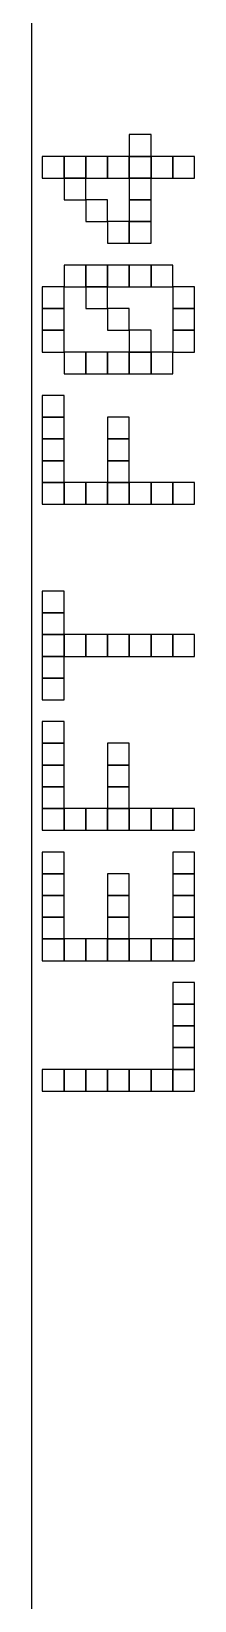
# Model space of a CAD drawing. Extents: x 0 to 150, y 0 to 150.
# Drawn here: x 0 to 3, y 33.62 to 62.5 of the extents above; entities that cross this region are included whole.
import ezdxf

# ---------------------------------------------------------------- set-up
doc = ezdxf.new("R2010")
doc.units = 0
doc.layers.add('BOARD_TEXT', color=2, linetype='CONTINUOUS')
doc.layers.add('CUT', color=1, linetype='CONTINUOUS')

msp = doc.modelspace()

# ---------------------------------------------------------------- linework, layer by layer
at = {"layer": 'BOARD_TEXT'}
for p, q in [((2.2, 60.6), (1.8, 60.6)), ((1.8, 60.6), (1.8, 60.2)), ((2.2, 60.2), (2.2, 60.6)), ((0.6, 60.2), (0.2, 60.2)), ((0.2, 60.2), (0.2, 59.8)), ((0.6, 59.8), (0.6, 60.2)), ((1, 60.2), (0.6, 60.2)), ((0.6, 60.2), (0.6, 59.8)), ((1, 59.8), (1, 60.2)), ((1.4, 60.2), (1, 60.2)), ((1, 60.2), (1, 59.8)), ((1.4, 59.8), (1.4, 60.2)), ((1.8, 60.2), (1.4, 60.2)), ((1.4, 60.2), (1.4, 59.8)), ((1.8, 59.8), (1.8, 60.2)), ((2.2, 60.2), (1.8, 60.2)), ((1.8, 60.2), (1.8, 59.8)), ((1.8, 60.2), (2.2, 60.2)), ((2.2, 59.8), (2.2, 60.2)), ((2.6, 60.2), (2.2, 60.2)), ((2.2, 60.2), (2.2, 59.8)), ((2.6, 59.8), (2.6, 60.2)), ((3, 60.2), (2.6, 60.2)), ((2.6, 60.2), (2.6, 59.8)), ((3, 59.8), (3, 60.2)), ((0.2, 59.8), (0.6, 59.8)), ((1, 59.8), (0.6, 59.8)), ((0.6, 59.8), (0.6, 59.4)), ((0.6, 59.8), (1, 59.8)), ((1, 59.4), (1, 59.8)), ((1, 59.8), (1.4, 59.8)), ((1.4, 59.8), (1.8, 59.8)), ((2.2, 59.8), (1.8, 59.8)), ((1.8, 59.8), (1.8, 59.4)), ((1.8, 59.8), (2.2, 59.8)), ((2.2, 59.4), (2.2, 59.8)), ((2.2, 59.8), (2.6, 59.8)), ((2.6, 59.8), (3, 59.8)), ((0.6, 59.4), (1, 59.4)), ((1.4, 59.4), (1, 59.4)), ((1, 59.4), (1, 59)), ((1.4, 59), (1.4, 59.4)), ((2.2, 59.4), (1.8, 59.4)), ((1.8, 59.4), (1.8, 59)), ((1.8, 59.4), (2.2, 59.4)), ((2.2, 59), (2.2, 59.4)), ((1, 59), (1.4, 59)), ((1.8, 59), (1.4, 59)), ((1.4, 59), (1.4, 58.6)), ((1.8, 58.6), (1.8, 59)), ((2.2, 59), (1.8, 59)), ((1.8, 59), (1.8, 58.6)), ((1.8, 59), (2.2, 59)), ((2.2, 58.6), (2.2, 59)), ((1.4, 58.6), (1.8, 58.6)), ((1.8, 58.6), (2.2, 58.6)), ((1, 58.2), (0.6, 58.2)), ((0.6, 58.2), (0.6, 57.8)), ((1, 57.8), (1, 58.2)), ((1.4, 58.2), (1, 58.2)), ((1, 58.2), (1, 57.8)), ((1.4, 57.8), (1.4, 58.2)), ((1.8, 58.2), (1.4, 58.2)), ((1.4, 58.2), (1.4, 57.8)), ((1.8, 57.8), (1.8, 58.2)), ((2.2, 58.2), (1.8, 58.2)), ((1.8, 58.2), (1.8, 57.8)), ((2.2, 57.8), (2.2, 58.2)), ((2.6, 58.2), (2.2, 58.2)), ((2.2, 58.2), (2.2, 57.8)), ((2.6, 57.8), (2.6, 58.2)), ((0.6, 57.8), (0.2, 57.8)), ((0.2, 57.8), (0.2, 57.4)), ((0.6, 57.4), (0.6, 57.8)), ((0.6, 57.8), (1, 57.8)), ((1.4, 57.8), (1, 57.8)), ((1, 57.8), (1, 57.4)), ((1, 57.8), (1.4, 57.8)), ((1.4, 57.4), (1.4, 57.8)), ((1.4, 57.8), (1.8, 57.8)), ((1.8, 57.8), (2.2, 57.8)), ((2.2, 57.8), (2.6, 57.8)), ((3, 57.8), (2.6, 57.8)), ((2.6, 57.8), (2.6, 57.4)), ((3, 57.4), (3, 57.8)), ((0.6, 57.4), (0.2, 57.4)), ((0.2, 57.4), (0.2, 57)), ((0.2, 57.4), (0.6, 57.4)), ((0.6, 57), (0.6, 57.4)), ((1, 57.4), (1.4, 57.4)), ((1.8, 57.4), (1.4, 57.4)), ((1.4, 57.4), (1.4, 57)), ((1.8, 57), (1.8, 57.4)), ((3, 57.4), (2.6, 57.4)), ((2.6, 57.4), (2.6, 57)), ((2.6, 57.4), (3, 57.4)), ((3, 57), (3, 57.4)), ((0.6, 57), (0.2, 57)), ((0.2, 57), (0.2, 56.6)), ((0.2, 57), (0.6, 57)), ((0.6, 56.6), (0.6, 57)), ((1.4, 57), (1.8, 57)), ((2.2, 57), (1.8, 57)), ((1.8, 57), (1.8, 56.6)), ((2.2, 56.6), (2.2, 57)), ((3, 57), (2.6, 57)), ((2.6, 57), (2.6, 56.6)), ((2.6, 57), (3, 57)), ((3, 56.6), (3, 57)), ((0.2, 56.6), (0.6, 56.6)), ((1, 56.6), (0.6, 56.6)), ((0.6, 56.6), (0.6, 56.2)), ((1, 56.2), (1, 56.6)), ((1.4, 56.6), (1, 56.6)), ((1, 56.6), (1, 56.2)), ((1.4, 56.2), (1.4, 56.6)), ((1.8, 56.6), (1.4, 56.6)), ((1.4, 56.6), (1.4, 56.2)), ((1.8, 56.2), (1.8, 56.6)), ((2.2, 56.6), (1.8, 56.6)), ((1.8, 56.6), (1.8, 56.2)), ((1.8, 56.6), (2.2, 56.6)), ((2.2, 56.2), (2.2, 56.6)), ((2.6, 56.6), (2.2, 56.6)), ((2.2, 56.6), (2.2, 56.2)), ((2.6, 56.2), (2.6, 56.6)), ((2.6, 56.6), (3, 56.6)), ((0.6, 56.2), (1, 56.2)), ((1, 56.2), (1.4, 56.2)), ((1.4, 56.2), (1.8, 56.2)), ((1.8, 56.2), (2.2, 56.2)), ((2.2, 56.2), (2.6, 56.2)), ((0.6, 55.8), (0.2, 55.8)), ((0.2, 55.8), (0.2, 55.4)), ((0.6, 55.4), (0.6, 55.8)), ((0.6, 55.4), (0.2, 55.4)), ((0.2, 55.4), (0.2, 55)), ((0.2, 55.4), (0.6, 55.4)), ((0.6, 55), (0.6, 55.4)), ((1.8, 55.4), (1.4, 55.4)), ((1.4, 55.4), (1.4, 55)), ((1.8, 55), (1.8, 55.4)), ((0.6, 55), (0.2, 55)), ((0.2, 55), (0.2, 54.6)), ((0.2, 55), (0.6, 55)), ((0.6, 54.6), (0.6, 55)), ((1.8, 55), (1.4, 55)), ((1.4, 55), (1.4, 54.6)), ((1.4, 55), (1.8, 55)), ((1.8, 54.6), (1.8, 55)), ((0.6, 54.6), (0.2, 54.6)), ((0.2, 54.6), (0.2, 54.2)), ((0.2, 54.6), (0.6, 54.6)), ((0.6, 54.2), (0.6, 54.6)), ((1.8, 54.6), (1.4, 54.6)), ((1.4, 54.6), (1.4, 54.2)), ((1.4, 54.6), (1.8, 54.6)), ((1.8, 54.2), (1.8, 54.6)), ((0.6, 54.2), (0.2, 54.2)), ((0.2, 54.2), (0.2, 53.8)), ((0.2, 54.2), (0.6, 54.2)), ((0.6, 53.8), (0.6, 54.2)), ((1, 54.2), (0.6, 54.2)), ((0.6, 54.2), (0.6, 53.8)), ((1, 53.8), (1, 54.2)), ((1.4, 54.2), (1, 54.2)), ((1, 54.2), (1, 53.8)), ((1.4, 53.8), (1.4, 54.2)), ((1.8, 54.2), (1.4, 54.2)), ((1.4, 54.2), (1.4, 53.8)), ((1.4, 54.2), (1.8, 54.2)), ((1.8, 53.8), (1.8, 54.2)), ((2.2, 54.2), (1.8, 54.2)), ((1.8, 54.2), (1.8, 53.8)), ((2.2, 53.8), (2.2, 54.2)), ((2.6, 54.2), (2.2, 54.2)), ((2.2, 54.2), (2.2, 53.8)), ((2.6, 53.8), (2.6, 54.2)), ((3, 54.2), (2.6, 54.2)), ((2.6, 54.2), (2.6, 53.8)), ((3, 53.8), (3, 54.2)), ((0.2, 53.8), (0.6, 53.8)), ((0.6, 53.8), (1, 53.8)), ((1, 53.8), (1.4, 53.8)), ((1.4, 53.8), (1.8, 53.8)), ((1.8, 53.8), (2.2, 53.8)), ((2.2, 53.8), (2.6, 53.8)), ((2.6, 53.8), (3, 53.8)), ((0.6, 52.2), (0.2, 52.2)), ((0.2, 52.2), (0.2, 51.8)), ((0.6, 51.8), (0.6, 52.2)), ((0.6, 51.8), (0.2, 51.8)), ((0.2, 51.8), (0.2, 51.4)), ((0.2, 51.8), (0.6, 51.8)), ((0.6, 51.4), (0.6, 51.8)), ((0.6, 51.4), (0.2, 51.4)), ((0.2, 51.4), (0.2, 51)), ((0.2, 51.4), (0.6, 51.4)), ((0.6, 51), (0.6, 51.4)), ((1, 51.4), (0.6, 51.4)), ((0.6, 51.4), (0.6, 51)), ((1, 51), (1, 51.4)), ((1.4, 51.4), (1, 51.4)), ((1, 51.4), (1, 51)), ((1.4, 51), (1.4, 51.4)), ((1.8, 51.4), (1.4, 51.4)), ((1.4, 51.4), (1.4, 51)), ((1.8, 51), (1.8, 51.4)), ((2.2, 51.4), (1.8, 51.4)), ((1.8, 51.4), (1.8, 51)), ((2.2, 51), (2.2, 51.4)), ((2.6, 51.4), (2.2, 51.4)), ((2.2, 51.4), (2.2, 51)), ((2.6, 51), (2.6, 51.4)), ((3, 51.4), (2.6, 51.4)), ((2.6, 51.4), (2.6, 51)), ((3, 51), (3, 51.4)), ((0.6, 51), (0.2, 51)), ((0.2, 51), (0.2, 50.6)), ((0.2, 51), (0.6, 51)), ((0.6, 50.6), (0.6, 51)), ((0.6, 51), (1, 51)), ((1, 51), (1.4, 51)), ((1.4, 51), (1.8, 51)), ((1.8, 51), (2.2, 51)), ((2.2, 51), (2.6, 51)), ((2.6, 51), (3, 51)), ((0.6, 50.6), (0.2, 50.6)), ((0.2, 50.6), (0.2, 50.2)), ((0.2, 50.6), (0.6, 50.6)), ((0.6, 50.2), (0.6, 50.6)), ((0.2, 50.2), (0.6, 50.2)), ((0.6, 49.8), (0.2, 49.8)), ((0.2, 49.8), (0.2, 49.4)), ((0.6, 49.4), (0.6, 49.8)), ((0.6, 49.4), (0.2, 49.4)), ((0.2, 49.4), (0.2, 49)), ((0.2, 49.4), (0.6, 49.4)), ((0.6, 49), (0.6, 49.4)), ((1.8, 49.4), (1.4, 49.4)), ((1.4, 49.4), (1.4, 49)), ((1.8, 49), (1.8, 49.4)), ((0.6, 49), (0.2, 49)), ((0.2, 49), (0.2, 48.6)), ((0.2, 49), (0.6, 49)), ((0.6, 48.6), (0.6, 49)), ((1.8, 49), (1.4, 49)), ((1.4, 49), (1.4, 48.6)), ((1.4, 49), (1.8, 49)), ((1.8, 48.6), (1.8, 49)), ((0.6, 48.6), (0.2, 48.6)), ((0.2, 48.6), (0.2, 48.2)), ((0.2, 48.6), (0.6, 48.6)), ((0.6, 48.2), (0.6, 48.6)), ((1.8, 48.6), (1.4, 48.6)), ((1.4, 48.6), (1.4, 48.2)), ((1.4, 48.6), (1.8, 48.6)), ((1.8, 48.2), (1.8, 48.6)), ((0.6, 48.2), (0.2, 48.2)), ((0.2, 48.2), (0.2, 47.8)), ((0.2, 48.2), (0.6, 48.2)), ((0.6, 47.8), (0.6, 48.2)), ((1, 48.2), (0.6, 48.2)), ((0.6, 48.2), (0.6, 47.8)), ((1, 47.8), (1, 48.2)), ((1.4, 48.2), (1, 48.2)), ((1, 48.2), (1, 47.8)), ((1.4, 47.8), (1.4, 48.2)), ((1.8, 48.2), (1.4, 48.2)), ((1.4, 48.2), (1.4, 47.8)), ((1.4, 48.2), (1.8, 48.2)), ((1.8, 47.8), (1.8, 48.2)), ((2.2, 48.2), (1.8, 48.2)), ((1.8, 48.2), (1.8, 47.8)), ((2.2, 47.8), (2.2, 48.2)), ((2.6, 48.2), (2.2, 48.2)), ((2.2, 48.2), (2.2, 47.8)), ((2.6, 47.8), (2.6, 48.2)), ((3, 48.2), (2.6, 48.2)), ((2.6, 48.2), (2.6, 47.8)), ((3, 47.8), (3, 48.2)), ((0.2, 47.8), (0.6, 47.8)), ((0.6, 47.8), (1, 47.8)), ((1, 47.8), (1.4, 47.8)), ((1.4, 47.8), (1.8, 47.8)), ((1.8, 47.8), (2.2, 47.8)), ((2.2, 47.8), (2.6, 47.8)), ((2.6, 47.8), (3, 47.8)), ((0.6, 47.4), (0.2, 47.4)), ((0.2, 47.4), (0.2, 47)), ((0.6, 47), (0.6, 47.4)), ((3, 47.4), (2.6, 47.4)), ((2.6, 47.4), (2.6, 47)), ((3, 47), (3, 47.4)), ((0.6, 47), (0.2, 47)), ((0.2, 47), (0.2, 46.6)), ((0.2, 47), (0.6, 47)), ((0.6, 46.6), (0.6, 47)), ((1.8, 47), (1.4, 47)), ((1.4, 47), (1.4, 46.6)), ((1.8, 46.6), (1.8, 47)), ((3, 47), (2.6, 47)), ((2.6, 47), (2.6, 46.6)), ((2.6, 47), (3, 47)), ((3, 46.6), (3, 47)), ((0.6, 46.6), (0.2, 46.6)), ((0.2, 46.6), (0.2, 46.2)), ((0.2, 46.6), (0.6, 46.6)), ((0.6, 46.2), (0.6, 46.6)), ((1.8, 46.6), (1.4, 46.6)), ((1.4, 46.6), (1.4, 46.2)), ((1.4, 46.6), (1.8, 46.6)), ((1.8, 46.2), (1.8, 46.6)), ((3, 46.6), (2.6, 46.6)), ((2.6, 46.6), (2.6, 46.2)), ((2.6, 46.6), (3, 46.6)), ((3, 46.2), (3, 46.6)), ((0.6, 46.2), (0.2, 46.2)), ((0.2, 46.2), (0.2, 45.8)), ((0.2, 46.2), (0.6, 46.2)), ((0.6, 45.8), (0.6, 46.2)), ((1.8, 46.2), (1.4, 46.2)), ((1.4, 46.2), (1.4, 45.8)), ((1.4, 46.2), (1.8, 46.2)), ((1.8, 45.8), (1.8, 46.2)), ((3, 46.2), (2.6, 46.2)), ((2.6, 46.2), (2.6, 45.8)), ((2.6, 46.2), (3, 46.2)), ((3, 45.8), (3, 46.2)), ((0.6, 45.8), (0.2, 45.8)), ((0.2, 45.8), (0.2, 45.4)), ((0.2, 45.8), (0.6, 45.8)), ((0.6, 45.4), (0.6, 45.8)), ((1, 45.8), (0.6, 45.8)), ((0.6, 45.8), (0.6, 45.4)), ((1, 45.4), (1, 45.8)), ((1.4, 45.8), (1, 45.8)), ((1, 45.8), (1, 45.4)), ((1.4, 45.4), (1.4, 45.8)), ((1.8, 45.8), (1.4, 45.8)), ((1.4, 45.8), (1.4, 45.4)), ((1.4, 45.8), (1.8, 45.8)), ((1.8, 45.4), (1.8, 45.8)), ((2.2, 45.8), (1.8, 45.8)), ((1.8, 45.8), (1.8, 45.4)), ((2.2, 45.4), (2.2, 45.8)), ((2.6, 45.8), (2.2, 45.8)), ((2.2, 45.8), (2.2, 45.4)), ((2.6, 45.4), (2.6, 45.8)), ((3, 45.8), (2.6, 45.8)), ((2.6, 45.8), (2.6, 45.4)), ((2.6, 45.8), (3, 45.8)), ((3, 45.4), (3, 45.8)), ((0.2, 45.4), (0.6, 45.4)), ((0.6, 45.4), (1, 45.4)), ((1, 45.4), (1.4, 45.4)), ((1.4, 45.4), (1.8, 45.4)), ((1.8, 45.4), (2.2, 45.4)), ((2.2, 45.4), (2.6, 45.4)), ((2.6, 45.4), (3, 45.4)), ((3, 45), (2.6, 45)), ((2.6, 45), (2.6, 44.6)), ((3, 44.6), (3, 45)), ((3, 44.6), (2.6, 44.6)), ((2.6, 44.6), (2.6, 44.2)), ((2.6, 44.6), (3, 44.6)), ((3, 44.2), (3, 44.6)), ((3, 44.2), (2.6, 44.2)), ((2.6, 44.2), (2.6, 43.8)), ((2.6, 44.2), (3, 44.2)), ((3, 43.8), (3, 44.2)), ((3, 43.8), (2.6, 43.8)), ((2.6, 43.8), (2.6, 43.4)), ((2.6, 43.8), (3, 43.8)), ((3, 43.4), (3, 43.8)), ((0.6, 43.4), (0.2, 43.4)), ((0.2, 43.4), (0.2, 43)), ((0.6, 43), (0.6, 43.4)), ((1, 43.4), (0.6, 43.4)), ((0.6, 43.4), (0.6, 43)), ((1, 43), (1, 43.4)), ((1.4, 43.4), (1, 43.4)), ((1, 43.4), (1, 43)), ((1.4, 43), (1.4, 43.4)), ((1.8, 43.4), (1.4, 43.4)), ((1.4, 43.4), (1.4, 43)), ((1.8, 43), (1.8, 43.4)), ((2.2, 43.4), (1.8, 43.4)), ((1.8, 43.4), (1.8, 43)), ((2.2, 43), (2.2, 43.4)), ((2.6, 43.4), (2.2, 43.4)), ((2.2, 43.4), (2.2, 43)), ((2.6, 43), (2.6, 43.4)), ((3, 43.4), (2.6, 43.4)), ((2.6, 43.4), (2.6, 43)), ((2.6, 43.4), (3, 43.4)), ((3, 43), (3, 43.4)), ((0.2, 43), (0.6, 43)), ((0.6, 43), (1, 43)), ((1, 43), (1.4, 43)), ((1.4, 43), (1.8, 43)), ((1.8, 43), (2.2, 43)), ((2.2, 43), (2.6, 43)), ((2.6, 43), (3, 43))]:
    msp.add_line(p, q, dxfattribs=at)
at = {"layer": 'CUT'}
msp.add_line((0, 150), (0, 0), dxfattribs=at)

doc.saveas('drawing.dxf')
